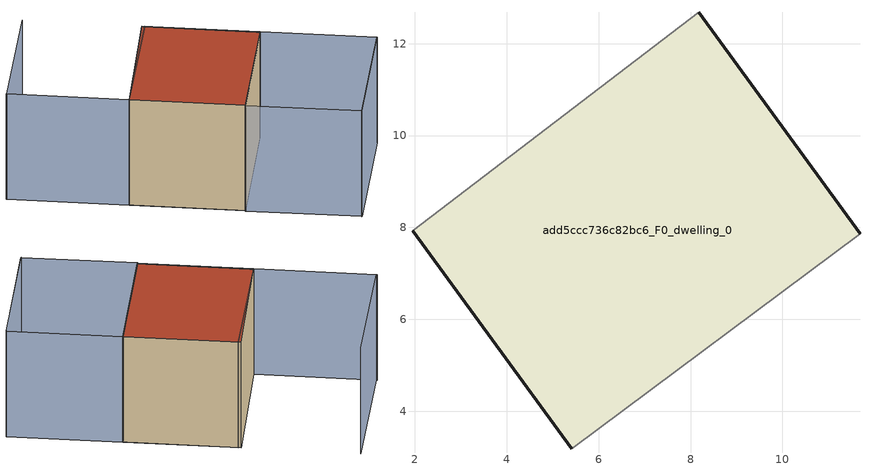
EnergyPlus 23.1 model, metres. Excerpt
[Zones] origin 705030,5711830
add5ccc736c82bc6_F0_dwelling_0
 floor ground (EU_floor_Construction): 11.69,7.86 8.18,12.68 1.95,7.93 5.41,3.18 z0
 wall outside (EU_wall_Construction): 8.18,12.68 11.69,7.86 / 5.41,3.18 1.95,7.93 z0:6
 wall adiabatic (EU_wall_Construction): 1.95,7.93 8.18,12.68 / 11.69,7.86 5.41,3.18 z0:6
 roof outside (EU_roof_Construction): 8.18,12.68 11.69,7.86 5.41,3.18 1.95,7.93 z6
shading: 8.83,-1.55 15.16,3.1 / 8.27,12.55 1.95,7.93 / 1.95,7.93 -1.71,12.94 / 4.64,17.53 -1.7,12.92 / 15.2,3.12 8.87,-1.57 / 8.87,-1.57 5.36,3.17 / 5.36,3.17 11.69,7.86 / 11.69,7.86 15.2,3.12 z0:6
[Building]
EU S2 Campaign: North Axis=0; Terrain=City; Solar Distribution=FullExterior
[Site:Location]
London: Latitude=51.5; Longitude=-0.5; Time Zone=0; Elevation=25
[SizingPeriod:WeatherFileDays]
AnnualSizingPeriod: Begin Month=1; Begin Day of Month=1; End Month=12; End Day of Month=31; Day of Week for Start Day=Monday; Use Weather File Daylight Saving Period=No; Use Weather File Rain and Snow Indicators=No
[MATERIAL]
EU_InternalMass_Material: Roughness=MediumRough; Thickness=0.1; Conductivity=1; Density=1800; Specific Heat=900; Thermal Absorptance=0.9; Solar Absorptance=0.7; Visible Absorptance=0.7
[MATERIAL:NOMASS] Roughness=MediumRough; Thermal Absorptance=0.9; Solar Absorptance=0.7; Visible Absorptance=0.7
Name | Thermal Resistance
EU_wall_NoMass | 0.735294
EU_roof_NoMass | 0.520833
EU_floor_NoMass | 1.81159
[CONSTRUCTION]
EU_wall_Construction: EU_wall_NoMass
EU_roof_Construction: EU_roof_NoMass
EU_floor_Construction: EU_floor_NoMass
EU_InternalMass_Construction: EU_InternalMass_Material
[ZONE]
add5ccc736c82bc6_F0_dwelling_0: Type=1; Multiplier=1; Ceiling Height=autocalculate; Volume=278.29; Floor Area=autocalculate; Part of Total Floor Area=Yes
[INTERNALMASS]
add5ccc736c82bc6_F0_dwelling_0_EU_InternalMass: Construction=EU_InternalMass_Construction; Zone or ZoneList=add5ccc736c82bc6_F0_dwelling_0; Surface Area=46.3817
[OTHEREQUIPMENT]
EU_Step8_InternalGain_add5ccc736c82bc6_F0_dwelling_0_f000: Fuel Type=Electricity; Zone or ZoneList or Space or SpaceList=add5ccc736c82bc6_F0_dwelling_0; Schedule=EU_Step8_GainSchedule_add5ccc736c82bc6_F0_dwelling_0_f000; Design Level Calculation Method=Watts/Area; Power per Zone Floor Area=1; Fraction Latent=0; Fraction Radiant=0; Fraction Lost=0; Carbon Dioxide Generation Rate=0; EndUse Subcategory=EU_Step8_InternalGains
[ZONEVENTILATION:DESIGNFLOWRATE]
EU_ConstantAir_add5ccc736c82bc6_F0_dwelling_0: Zone or ZoneList or Space or SpaceList=add5ccc736c82bc6_F0_dwelling_0; Schedule=EU_AlwaysOn; Design Flow Rate Calculation Method=AirChanges/Hour; Air Changes per Hour=0.48; Ventilation Type=Natural; Fan Pressure Rise=0; Fan Total Efficiency=1; Constant Term Coefficient=1; Temperature Term Coefficient=0; Velocity Term Coefficient=0; Velocity Squared Term Coefficient=0; Minimum Indoor Temperature=-100; Maximum Indoor Temperature=100; Delta Temperature=-100; Minimum Outdoor Temperature=-100; Maximum Outdoor Temperature=100; Maximum Wind Speed=40
[HVACTEMPLATE:THERMOSTAT]
EU_HeatOnly_add5ccc736c82bc6_F0_dwelling_0: Constant Heating Setpoint=20; Constant Cooling Setpoint=50
[HVACTEMPLATE:ZONE:IDEALLOADSAIRSYSTEM]
add5ccc736c82bc6_F0_dwelling_0: Template Thermostat=EU_HeatOnly_add5ccc736c82bc6_F0_dwelling_0; System Availability Schedule=EU_AlwaysOn; Maximum Heating Supply Air Temperature=50; Minimum Cooling Supply Air Temperature=13; Maximum Heating Supply Air Humidity Ratio=0.0156; Minimum Cooling Supply Air Humidity Ratio=0.0077; Heating Limit=NoLimit; Cooling Limit=NoLimit; Heating Availability Schedule=EU_AlwaysOn; Cooling Availability Schedule=EU_CoolingOff; Dehumidification Control Type=ConstantSensibleHeatRatio; Cooling Sensible Heat Ratio=0.7; Dehumidification Setpoint=60; Humidification Control Type=None; Humidification Setpoint=30; Outdoor Air Method=None; Outdoor Air Flow Rate per Person=0.00944; Outdoor Air Flow Rate per Zone Floor Area=0; Outdoor Air Flow Rate per Zone=0; Demand Controlled Ventilation Type=None; Outdoor Air Economizer Type=NoEconomizer; Heat Recovery Type=None; Sensible Heat Recovery Effectiveness=0.7; Latent Heat Recovery Effectiveness=0.65
[SIZING:ZONE]
add5ccc736c82bc6_F0_dwelling_0: Zone Cooling Design Supply Air Temperature Input Method=SupplyAirTemperature; Zone Cooling Design Supply Air Temperature=13; Zone Heating Design Supply Air Temperature Input Method=SupplyAirTemperature; Zone Heating Design Supply Air Temperature=50; Zone Cooling Design Supply Air Humidity Ratio=0.008; Zone Heating Design Supply Air Humidity Ratio=0.008; Cooling Design Air Flow Method=DesignDay; Cooling Design Air Flow Rate=0; Cooling Minimum Air Flow per Zone Floor Area=0.000762; Cooling Minimum Air Flow=0; Cooling Minimum Air Flow Fraction=0.2; Heating Design Air Flow Method=DesignDay; Heating Design Air Flow Rate=0; Heating Maximum Air Flow per Zone Floor Area=0.002032; Heating Maximum Air Flow=0.141576; Heating Maximum Air Flow Fraction=0.3; Account for Dedicated Outdoor Air System=No; Dedicated Outdoor Air System Control Strategy=NeutralSupplyAir; Dedicated Outdoor Air Low Setpoint Temperature for Design=autosize; Dedicated Outdoor Air High Setpoint Temperature for Design=autosize; Zone Load Sizing Method=Sensible Load Only No Latent Load; Zone Latent Cooling Design Supply Air Humidity Ratio Input Method=HumidityRatioDifference; Zone Cooling Design Supply Air Humidity Ratio Difference=0.005; Zone Latent Heating Design Supply Air Humidity Ratio Input Method=HumidityRatioDifference; Zone Humidification Design Supply Air Humidity Ratio Difference=0.005
[SCHEDULE:CONSTANT]
Name | Hourly Value
EU_AlwaysOn | 1
EU_CoolingOff | 0
[SCHEDULE:FILE]
EU_Step8_GainSchedule_add5ccc736c82bc6_F0_dwelling_0_f000: File=../../schedules/add5ccc736c82bc6/add5ccc736c82bc6_F0_dwelling_0_f000_gain.csv; Column Number=1; Rows to Skip at Top=0; Number of Hours of Data=8760; Column Separator=Comma; Interpolate to Timestep=No; Minutes per Item=60; Adjust Schedule for Daylight Savings=Yes
